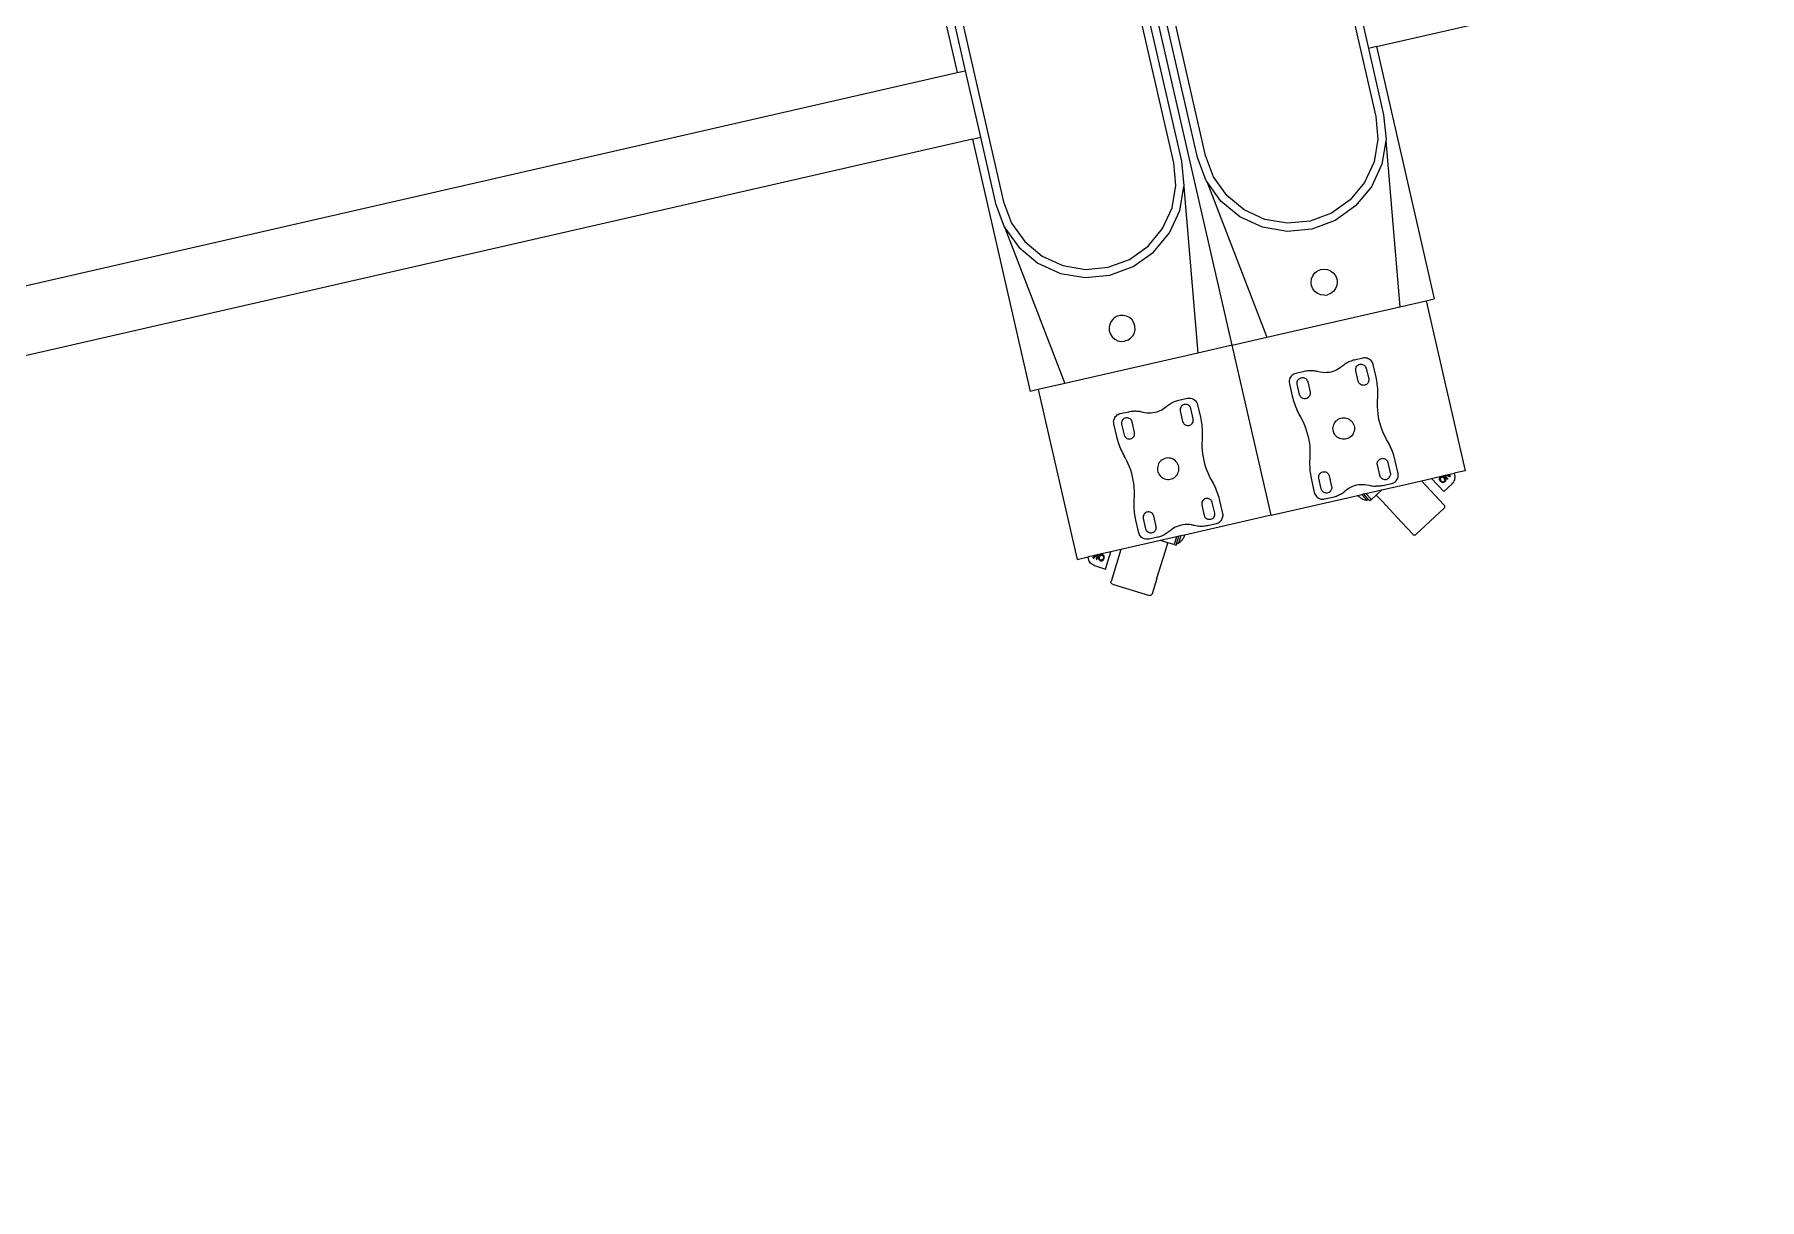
# Model space of a CAD drawing. Header units: millimetres. Extents: x 1667 to 847943, y 724 to 1832625.
# Drawn here: x 600825 to 601458, y 717435 to 717863 of the extents above; entities that cross this region are included whole.
import ezdxf

# ---------------------------------------------------------------- set-up
doc = ezdxf.new("R2010")
doc.units = ezdxf.units.MM
doc.linetypes.add('CENTER', pattern=[2, 1.25, -0.25, 0.25, -0.25])
for name, color, linetype, lineweight in [('DIMENSION_MOFA', 66, 'CENTER', 15), ('FURNITURE_MOFA', 46, 'Continuous', 5), ('HATCH', 8, 'Continuous', 0)]:
    doc.layers.add(name, color=color, linetype=linetype, lineweight=lineweight)

# ---------------------------------------------------------------- blocks, each defined once
blk = doc.blocks.new('Walk-through Body Scanner pl')
at = {"layer": 'FURNITURE_MOFA'}
for p, q in [((2271.18, 1143.71), (2271.18, 633.71)), ((2335.18, 633.71), (2335.18, 1143.71)), ((2265.18, 888.71), (2265.18, 683.71)), ((2268.18, 888.71), (2268.18, 683.71)), ((2338.18, 633.71), (2338.18, 888.71)), ((2341.18, 563.71), (2341.18, 888.71)), ((1511.18, 683.71), (2265.18, 683.71)), ((2265.18, 683.71), (2268.18, 683.71)), ((2268.18, 683.71), (2268.18, 658.71)), ((2265.18, 658.71), (1751.73, 658.71)), ((2265.18, 658.71), (2265.18, 563.71)), ((2265.18, 658.71), (2268.18, 658.71)), ((2268.18, 658.71), (2268.18, 633.71)), ((2268.18, 633.71), (2269.37, 624.65)), ((2268.18, 633.71), (2269.37, 624.65)), ((2271.18, 633.71), (2272.27, 625.43)), ((2334.09, 625.43), (2335.18, 633.71)), ((2336.99, 624.65), (2338.18, 633.71)), ((2336.99, 624.65), (2338.18, 633.71)), ((2269.37, 624.65), (2269.53, 624.28)), ((2269.37, 624.65), (2269.53, 624.28)), ((2269.53, 624.28), (2272.87, 616.21)), ((2269.53, 624.28), (2278.18, 563.71)), ((2272.27, 625.43), (2275.47, 617.71)), ((2336.83, 624.28), (2328.18, 563.71)), ((2330.89, 617.71), (2334.09, 625.43)), ((2333.49, 616.21), (2336.83, 624.28)), ((2336.83, 624.28), (2336.99, 624.65)), ((2336.83, 624.28), (2336.99, 624.65)), ((2272.87, 616.21), (2278.43, 608.96)), ((2275.47, 617.71), (2280.55, 611.08)), ((2325.81, 611.08), (2330.89, 617.71)), ((2327.93, 608.96), (2333.49, 616.21)), ((2278.43, 608.96), (2285.68, 603.4)), ((2280.55, 611.08), (2287.18, 606)), ((2319.18, 606), (2325.81, 611.08)), ((2320.68, 603.4), (2327.93, 608.96)), ((2285.68, 603.4), (2294.12, 599.9)), ((2287.18, 606), (2294.9, 602.8)), ((2294.9, 602.8), (2303.18, 601.71)), ((2303.18, 601.71), (2311.46, 602.8)), ((2311.46, 602.8), (2319.18, 606)), ((2312.24, 599.9), (2320.68, 603.4)), ((2294.12, 599.9), (2303.18, 598.71)), ((2303.18, 598.71), (2312.24, 599.9)), ((2299.94, 582.22), (2299.14, 581.26)), ((2300.96, 582.94), (2299.94, 582.22)), ((2302.13, 583.37), (2300.96, 582.94)), ((2303.37, 583.48), (2302.13, 583.37)), ((2304.6, 583.27), (2303.37, 583.48)), ((2305.73, 582.75), (2304.6, 583.27)), ((2306.69, 581.95), (2305.73, 582.75)), ((2298.62, 580.13), (2298.41, 578.9)), ((2298.41, 578.9), (2298.52, 577.66)), ((2298.52, 577.66), (2298.95, 576.49)), ((2299.14, 581.26), (2298.62, 580.13)), ((2298.95, 576.49), (2299.67, 575.47)), ((2306.42, 575.2), (2307.22, 576.16)), ((2307.41, 580.93), (2306.69, 581.95)), ((2307.22, 576.16), (2307.74, 577.29)), ((2307.84, 579.76), (2307.41, 580.93)), ((2307.74, 577.29), (2307.95, 578.52)), ((2307.95, 578.52), (2307.84, 579.76)), ((2299.67, 575.47), (2300.63, 574.67)), ((2300.63, 574.67), (2301.76, 574.15)), ((2301.76, 574.15), (2302.99, 573.94)), ((2304.23, 574.05), (2302.99, 573.94)), ((2304.23, 574.05), (2305.4, 574.48)), ((2305.4, 574.48), (2306.42, 575.2)), ((2268.18, 563.71), (2265.18, 563.71)), ((2278.18, 563.71), (2268.18, 563.71)), ((2268.18, 563.71), (2268.18, 499.71)), ((2328.18, 563.71), (2278.18, 563.71)), ((2341.18, 563.71), (2328.18, 563.71)), ((2341.18, 499.71), (2341.18, 563.71)), ((2292.4, 545.22), (2292.43, 545.63)), ((2292.4, 540.49), (2292.4, 545.22)), ((2292.43, 545.63), (2292.51, 546.03)), ((2292.51, 546.03), (2292.64, 546.42)), ((2292.64, 546.42), (2292.83, 546.79)), ((2292.83, 546.79), (2293.05, 547.13)), ((2293.05, 547.13), (2293.33, 547.44)), ((2293.33, 547.44), (2293.64, 547.72)), ((2293.64, 547.72), (2293.98, 547.95)), ((2293.98, 547.95), (2294.35, 548.13)), ((2294.35, 548.13), (2294.74, 548.26)), ((2294.74, 548.26), (2295.14, 548.34)), ((2295.14, 548.34), (2295.55, 548.37)), ((2295.19, 544.77), (2295.16, 544.43)), ((2295.16, 544.43), (2295.16, 540.49)), ((2295.28, 545.1), (2295.19, 544.77)), ((2295.42, 545.41), (2295.28, 545.1)), ((2295.62, 545.7), (2295.42, 545.41)), ((2295.55, 548.37), (2298.7, 548.37)), ((2295.86, 545.94), (2295.62, 545.7)), ((2296.14, 546.13), (2295.86, 545.94)), ((2296.46, 546.28), (2296.14, 546.13)), ((2296.79, 546.37), (2296.46, 546.28)), ((2297.13, 546.4), (2296.79, 546.37)), ((2297.47, 546.37), (2297.13, 546.4)), ((2297.8, 546.28), (2297.47, 546.37)), ((2298.11, 546.13), (2297.8, 546.28)), ((2298.39, 545.94), (2298.11, 546.13)), ((2298.64, 545.7), (2298.39, 545.94)), ((2298.83, 545.41), (2298.64, 545.7)), ((2298.7, 548.37), (2299.14, 548.36)), ((2298.98, 545.1), (2298.83, 545.41)), ((2299.07, 544.77), (2298.98, 545.1)), ((2299.1, 544.43), (2299.07, 544.77)), ((2299.1, 540.49), (2299.1, 544.43)), ((2299.14, 548.36), (2299.58, 548.33)), ((2299.58, 548.33), (2300.01, 548.29)), ((2300.01, 548.29), (2300.45, 548.22)), ((2300.45, 548.22), (2300.88, 548.14)), ((2300.88, 548.14), (2301.31, 548.04)), ((2301.31, 548.04), (2301.73, 547.92)), ((2301.73, 547.92), (2302.14, 547.79)), ((2302.14, 547.79), (2302.55, 547.64)), ((2302.55, 547.64), (2302.96, 547.47)), ((2302.96, 547.47), (2303.36, 547.28)), ((2303.36, 547.28), (2303.74, 547.08)), ((2303.74, 547.08), (2304.44, 546.76)), ((2304.44, 546.76), (2305.15, 546.49)), ((2305.15, 546.49), (2305.88, 546.28)), ((2305.88, 546.28), (2306.63, 546.13)), ((2306.63, 546.13), (2307.39, 546.04)), ((2307.39, 546.04), (2308.15, 546)), ((2308.15, 546), (2308.92, 546.04)), ((2308.92, 546.04), (2309.68, 546.13)), ((2309.68, 546.13), (2310.42, 546.28)), ((2310.42, 546.28), (2311.16, 546.49)), ((2311.16, 546.49), (2311.87, 546.76)), ((2311.87, 546.76), (2312.57, 547.08)), ((2312.57, 547.08), (2312.95, 547.28)), ((2312.95, 547.28), (2313.35, 547.47)), ((2313.35, 547.47), (2313.76, 547.64)), ((2313.76, 547.64), (2314.17, 547.79)), ((2314.17, 547.79), (2314.58, 547.92)), ((2314.58, 547.92), (2315, 548.04)), ((2315, 548.04), (2315.43, 548.14)), ((2315.43, 548.14), (2315.86, 548.22)), ((2315.86, 548.22), (2316.29, 548.29)), ((2316.29, 548.29), (2316.73, 548.33)), ((2316.73, 548.33), (2317.17, 548.36)), ((2317.17, 548.36), (2317.61, 548.37)), ((2317.24, 544.77), (2317.21, 544.43)), ((2317.21, 544.43), (2317.21, 540.49)), ((2317.33, 545.1), (2317.24, 544.77)), ((2317.48, 545.41), (2317.33, 545.1)), ((2317.67, 545.7), (2317.48, 545.41)), ((2317.61, 548.37), (2320.76, 548.37)), ((2317.92, 545.94), (2317.67, 545.7)), ((2318.2, 546.13), (2317.92, 545.94)), ((2318.51, 546.28), (2318.2, 546.13)), ((2318.84, 546.37), (2318.51, 546.28)), ((2319.18, 546.4), (2318.84, 546.37)), ((2319.52, 546.37), (2319.18, 546.4)), ((2319.85, 546.28), (2319.52, 546.37)), ((2320.17, 546.13), (2319.85, 546.28)), ((2320.45, 545.94), (2320.17, 546.13)), ((2320.69, 545.7), (2320.45, 545.94)), ((2320.89, 545.41), (2320.69, 545.7)), ((2320.76, 548.37), (2321.17, 548.34)), ((2321.03, 545.1), (2320.89, 545.41)), ((2321.12, 544.77), (2321.03, 545.1)), ((2321.15, 544.43), (2321.12, 544.77)), ((2321.15, 540.49), (2321.15, 544.43)), ((2321.17, 548.34), (2321.57, 548.26)), ((2321.57, 548.26), (2321.96, 548.13)), ((2321.96, 548.13), (2322.33, 547.95)), ((2322.33, 547.95), (2322.67, 547.72)), ((2322.67, 547.72), (2322.98, 547.44)), ((2322.98, 547.44), (2323.26, 547.13)), ((2323.26, 547.13), (2323.48, 546.79)), ((2323.48, 546.79), (2323.67, 546.42)), ((2323.67, 546.42), (2323.8, 546.03)), ((2323.8, 546.03), (2323.88, 545.63)), ((2323.88, 545.63), (2323.91, 545.22)), ((2323.91, 545.22), (2323.91, 540.49)), ((2292.41, 539.79), (2292.4, 540.49)), ((2292.44, 539.09), (2292.41, 539.79)), ((2292.49, 538.39), (2292.44, 539.09)), ((2292.55, 537.69), (2292.49, 538.39)), ((2295.16, 540.49), (2295.19, 540.15)), ((2295.19, 540.15), (2295.28, 539.82)), ((2295.28, 539.82), (2295.42, 539.51)), ((2295.42, 539.51), (2295.62, 539.23)), ((2295.62, 539.23), (2295.86, 538.98)), ((2295.86, 538.98), (2296.14, 538.79)), ((2296.14, 538.79), (2296.46, 538.64)), ((2296.46, 538.64), (2296.79, 538.55)), ((2296.79, 538.55), (2297.13, 538.52)), ((2297.13, 538.52), (2297.47, 538.55)), ((2297.47, 538.55), (2297.8, 538.64)), ((2297.8, 538.64), (2298.11, 538.79)), ((2298.11, 538.79), (2298.39, 538.98)), ((2298.39, 538.98), (2298.64, 539.23)), ((2298.64, 539.23), (2298.83, 539.51)), ((2298.83, 539.51), (2298.98, 539.82)), ((2298.98, 539.82), (2299.07, 540.15)), ((2299.07, 540.15), (2299.1, 540.49)), ((2317.21, 540.49), (2317.24, 540.15)), ((2317.24, 540.15), (2317.33, 539.82)), ((2317.33, 539.82), (2317.48, 539.51)), ((2317.48, 539.51), (2317.67, 539.23)), ((2317.67, 539.23), (2317.92, 538.98)), ((2317.92, 538.98), (2318.2, 538.79)), ((2318.2, 538.79), (2318.51, 538.64)), ((2318.51, 538.64), (2318.84, 538.55)), ((2318.84, 538.55), (2319.18, 538.52)), ((2319.18, 538.52), (2319.52, 538.55)), ((2319.52, 538.55), (2319.85, 538.64)), ((2319.85, 538.64), (2320.17, 538.79)), ((2320.17, 538.79), (2320.45, 538.98)), ((2320.45, 538.98), (2320.69, 539.23)), ((2320.69, 539.23), (2320.89, 539.51)), ((2320.89, 539.51), (2321.03, 539.82)), ((2321.03, 539.82), (2321.12, 540.15)), ((2321.12, 540.15), (2321.15, 540.49)), ((2323.82, 538.39), (2323.76, 537.69)), ((2323.87, 539.09), (2323.82, 538.39)), ((2323.9, 539.79), (2323.87, 539.09)), ((2323.91, 540.49), (2323.9, 539.79)), ((2292.63, 537), (2292.55, 537.69)), ((2292.73, 536.3), (2292.63, 537)), ((2292.85, 535.61), (2292.73, 536.3)), ((2292.99, 534.92), (2292.85, 535.61)), ((2293.14, 534.24), (2292.99, 534.92)), ((2293.31, 533.56), (2293.14, 534.24)), ((2293.5, 532.88), (2293.31, 533.56)), ((2293.71, 532.21), (2293.5, 532.88)), ((2294.03, 530.99), (2293.71, 532.21)), ((2322.6, 532.21), (2322.28, 530.99)), ((2322.81, 532.88), (2322.6, 532.21)), ((2323, 533.56), (2322.81, 532.88)), ((2323.17, 534.24), (2323, 533.56)), ((2323.32, 534.92), (2323.17, 534.24)), ((2323.46, 535.61), (2323.32, 534.92)), ((2323.58, 536.3), (2323.46, 535.61)), ((2323.68, 537), (2323.58, 536.3)), ((2323.76, 537.69), (2323.68, 537)), ((2294.29, 529.76), (2294.03, 530.99)), ((2294.5, 528.51), (2294.29, 529.76)), ((2294.65, 527.26), (2294.5, 528.51)), ((2294.74, 526), (2294.65, 527.26)), ((2294.77, 524.74), (2294.74, 526)), ((2304.27, 525.41), (2304.22, 524.9)), ((2304.4, 525.91), (2304.27, 525.41)), ((2304.58, 526.39), (2304.4, 525.91)), ((2304.83, 526.85), (2304.58, 526.39)), ((2305.13, 527.26), (2304.83, 526.85)), ((2305.49, 527.64), (2305.13, 527.26)), ((2305.89, 527.96), (2305.49, 527.64)), ((2306.33, 528.23), (2305.89, 527.96)), ((2306.8, 528.44), (2306.33, 528.23)), ((2307.29, 528.58), (2306.8, 528.44)), ((2307.8, 528.66), (2307.29, 528.58)), ((2308.31, 528.68), (2307.8, 528.66)), ((2308.83, 528.62), (2308.31, 528.68)), ((2309.33, 528.5), (2308.83, 528.62)), ((2309.81, 528.31), (2309.33, 528.5)), ((2310.26, 528.07), (2309.81, 528.31)), ((2310.68, 527.76), (2310.26, 528.07)), ((2311.05, 527.41), (2310.68, 527.76)), ((2311.37, 527.01), (2311.05, 527.41)), ((2311.64, 526.57), (2311.37, 527.01)), ((2311.85, 526.1), (2311.64, 526.57)), ((2312, 525.6), (2311.85, 526.1)), ((2312.08, 525.1), (2312, 525.6)), ((2321.57, 526), (2321.54, 524.74)), ((2321.66, 527.26), (2321.57, 526)), ((2321.81, 528.51), (2321.66, 527.26)), ((2322.02, 529.76), (2321.81, 528.51)), ((2322.28, 530.99), (2322.02, 529.76)), ((2294.03, 518.49), (2294.29, 519.72)), ((2294.29, 519.72), (2294.5, 520.97)), ((2294.5, 520.97), (2294.65, 522.22)), ((2294.65, 522.22), (2294.74, 523.48)), ((2294.74, 523.48), (2294.77, 524.74)), ((2304.22, 524.9), (2304.23, 524.39)), ((2304.23, 524.39), (2304.31, 523.88)), ((2304.31, 523.88), (2304.46, 523.38)), ((2304.46, 523.38), (2304.67, 522.91)), ((2304.67, 522.91), (2304.94, 522.47)), ((2304.94, 522.47), (2305.26, 522.07)), ((2305.26, 522.07), (2305.63, 521.72)), ((2305.63, 521.72), (2306.05, 521.41)), ((2306.05, 521.41), (2306.5, 521.17)), ((2306.5, 521.17), (2306.98, 520.98)), ((2306.98, 520.98), (2307.48, 520.86)), ((2307.48, 520.86), (2307.99, 520.81)), ((2307.99, 520.81), (2308.51, 520.82)), ((2308.51, 520.82), (2309.02, 520.9)), ((2309.02, 520.9), (2309.51, 521.04)), ((2309.51, 521.04), (2309.98, 521.25)), ((2309.98, 521.25), (2310.42, 521.52)), ((2310.42, 521.52), (2310.82, 521.85)), ((2310.82, 521.85), (2311.18, 522.22)), ((2311.18, 522.22), (2311.48, 522.63)), ((2311.48, 522.63), (2311.73, 523.09)), ((2311.73, 523.09), (2311.91, 523.57)), ((2311.91, 523.57), (2312.03, 524.07)), ((2312.03, 524.07), (2312.09, 524.58)), ((2312.09, 524.58), (2312.08, 525.1)), ((2321.54, 524.74), (2321.57, 523.48)), ((2321.57, 523.48), (2321.66, 522.22)), ((2321.66, 522.22), (2321.81, 520.97)), ((2321.81, 520.97), (2322.02, 519.72)), ((2322.02, 519.72), (2322.28, 518.49)), ((2292.55, 511.79), (2292.63, 512.49)), ((2292.63, 512.49), (2292.73, 513.18)), ((2292.73, 513.18), (2292.85, 513.87)), ((2292.85, 513.87), (2292.99, 514.56)), ((2292.99, 514.56), (2293.14, 515.24)), ((2293.14, 515.24), (2293.31, 515.92)), ((2293.31, 515.92), (2293.5, 516.6)), ((2293.5, 516.6), (2293.71, 517.27)), ((2293.71, 517.27), (2294.03, 518.49)), ((2322.28, 518.49), (2322.6, 517.27)), ((2322.6, 517.27), (2322.81, 516.6)), ((2322.81, 516.6), (2323, 515.92)), ((2323, 515.92), (2323.17, 515.24)), ((2323.17, 515.24), (2323.32, 514.56)), ((2323.32, 514.56), (2323.46, 513.87)), ((2323.46, 513.87), (2323.58, 513.18)), ((2323.58, 513.18), (2323.68, 512.49)), ((2323.68, 512.49), (2323.76, 511.79)), ((2292.4, 508.99), (2292.41, 509.69)), ((2292.4, 504.26), (2292.4, 508.99)), ((2292.41, 509.69), (2292.44, 510.39)), ((2292.44, 510.39), (2292.49, 511.09)), ((2292.49, 511.09), (2292.55, 511.79)), ((2295.19, 509.33), (2295.16, 508.99)), ((2295.16, 508.99), (2295.16, 505.05)), ((2295.28, 509.66), (2295.19, 509.33)), ((2295.42, 509.97), (2295.28, 509.66)), ((2295.62, 510.25), (2295.42, 509.97)), ((2295.86, 510.5), (2295.62, 510.25)), ((2296.14, 510.69), (2295.86, 510.5)), ((2296.46, 510.84), (2296.14, 510.69)), ((2296.79, 510.93), (2296.46, 510.84)), ((2297.13, 510.96), (2296.79, 510.93)), ((2297.47, 510.93), (2297.13, 510.96)), ((2297.8, 510.84), (2297.47, 510.93)), ((2298.11, 510.69), (2297.8, 510.84)), ((2298.39, 510.5), (2298.11, 510.69)), ((2298.64, 510.25), (2298.39, 510.5)), ((2298.83, 509.97), (2298.64, 510.25)), ((2298.98, 509.66), (2298.83, 509.97)), ((2299.07, 509.33), (2298.98, 509.66)), ((2299.1, 508.99), (2299.07, 509.33)), ((2299.1, 505.05), (2299.1, 508.99)), ((2317.24, 509.33), (2317.21, 508.99)), ((2317.21, 508.99), (2317.21, 505.05)), ((2317.33, 509.66), (2317.24, 509.33)), ((2317.48, 509.97), (2317.33, 509.66)), ((2317.67, 510.25), (2317.48, 509.97)), ((2317.92, 510.5), (2317.67, 510.25)), ((2318.2, 510.69), (2317.92, 510.5)), ((2318.51, 510.84), (2318.2, 510.69)), ((2318.84, 510.93), (2318.51, 510.84)), ((2319.18, 510.96), (2318.84, 510.93)), ((2319.52, 510.93), (2319.18, 510.96)), ((2319.85, 510.84), (2319.52, 510.93)), ((2320.17, 510.69), (2319.85, 510.84)), ((2320.45, 510.5), (2320.17, 510.69)), ((2320.69, 510.25), (2320.45, 510.5)), ((2320.89, 509.97), (2320.69, 510.25)), ((2321.03, 509.66), (2320.89, 509.97)), ((2321.12, 509.33), (2321.03, 509.66)), ((2321.15, 508.99), (2321.12, 509.33)), ((2321.15, 505.05), (2321.15, 508.99)), ((2323.76, 511.79), (2323.82, 511.09)), ((2323.82, 511.09), (2323.87, 510.39)), ((2323.87, 510.39), (2323.9, 509.69)), ((2323.9, 509.69), (2323.91, 508.99)), ((2323.91, 508.99), (2323.91, 504.26)), ((2292.43, 503.85), (2292.4, 504.26)), ((2292.51, 503.45), (2292.43, 503.85)), ((2292.64, 503.06), (2292.51, 503.45)), ((2292.83, 502.69), (2292.64, 503.06)), ((2293.05, 502.35), (2292.83, 502.69)), ((2293.33, 502.04), (2293.05, 502.35)), ((2293.64, 501.76), (2293.33, 502.04)), ((2293.98, 501.54), (2293.64, 501.76)), ((2294.35, 501.35), (2293.98, 501.54)), ((2294.74, 501.22), (2294.35, 501.35)), ((2295.14, 501.14), (2294.74, 501.22)), ((2295.55, 501.11), (2295.14, 501.14)), ((2295.16, 505.05), (2295.19, 504.71)), ((2295.19, 504.71), (2295.28, 504.38)), ((2295.28, 504.38), (2295.42, 504.07)), ((2295.62, 503.79), (2295.42, 504.07)), ((2298.7, 501.11), (2295.55, 501.11)), ((2295.86, 503.54), (2295.62, 503.79)), ((2296.14, 503.35), (2295.86, 503.54)), ((2296.46, 503.2), (2296.14, 503.35)), ((2296.79, 503.11), (2296.46, 503.2)), ((2297.13, 503.08), (2296.79, 503.11)), ((2297.47, 503.11), (2297.13, 503.08)), ((2297.8, 503.2), (2297.47, 503.11)), ((2298.11, 503.35), (2297.8, 503.2)), ((2298.39, 503.54), (2298.11, 503.35)), ((2298.64, 503.79), (2298.39, 503.54)), ((2298.83, 504.07), (2298.64, 503.79)), ((2298.7, 501.11), (2299.14, 501.12)), ((2298.83, 504.07), (2298.98, 504.38)), ((2298.98, 504.38), (2299.07, 504.71)), ((2299.07, 504.71), (2299.1, 505.05)), ((2299.14, 501.12), (2299.58, 501.15)), ((2299.58, 501.15), (2300.01, 501.2)), ((2300.01, 501.2), (2300.45, 501.26)), ((2300.45, 501.26), (2300.88, 501.34)), ((2300.88, 501.34), (2301.31, 501.44)), ((2301.73, 501.56), (2301.31, 501.44)), ((2302.14, 501.69), (2301.73, 501.56)), ((2302.55, 501.84), (2302.14, 501.69)), ((2302.96, 502.01), (2302.55, 501.84)), ((2303.36, 502.2), (2302.96, 502.01)), ((2303.74, 502.4), (2303.36, 502.2)), ((2304.44, 502.73), (2303.74, 502.4)), ((2305.15, 502.99), (2304.44, 502.73)), ((2305.88, 503.2), (2305.15, 502.99)), ((2306.63, 503.35), (2305.88, 503.2)), ((2307.39, 503.45), (2306.63, 503.35)), ((2308.15, 503.48), (2307.39, 503.45)), ((2308.92, 503.45), (2308.15, 503.48)), ((2309.68, 503.35), (2308.92, 503.45)), ((2310.42, 503.2), (2309.68, 503.35)), ((2311.16, 502.99), (2310.42, 503.2)), ((2311.87, 502.73), (2311.16, 502.99)), ((2312.57, 502.4), (2311.87, 502.73)), ((2312.95, 502.2), (2312.57, 502.4)), ((2313.35, 502.01), (2312.95, 502.2)), ((2313.76, 501.84), (2313.35, 502.01)), ((2314.17, 501.69), (2313.76, 501.84)), ((2314.58, 501.56), (2314.17, 501.69)), ((2315, 501.44), (2314.58, 501.56)), ((2315.43, 501.34), (2315, 501.44)), ((2315.86, 501.26), (2315.43, 501.34)), ((2316.29, 501.2), (2315.86, 501.26)), ((2316.73, 501.15), (2316.29, 501.2)), ((2317.17, 501.12), (2316.73, 501.15)), ((2317.61, 501.11), (2317.17, 501.12)), ((2317.21, 505.05), (2317.24, 504.71)), ((2317.24, 504.71), (2317.33, 504.38)), ((2317.33, 504.38), (2317.48, 504.07)), ((2317.48, 504.07), (2317.67, 503.79)), ((2320.76, 501.11), (2317.61, 501.11)), ((2317.92, 503.54), (2317.67, 503.79)), ((2318.2, 503.35), (2317.92, 503.54)), ((2318.51, 503.2), (2318.2, 503.35)), ((2318.84, 503.11), (2318.51, 503.2)), ((2319.18, 503.08), (2318.84, 503.11)), ((2319.52, 503.11), (2319.18, 503.08)), ((2319.85, 503.2), (2319.52, 503.11)), ((2320.17, 503.35), (2319.85, 503.2)), ((2320.45, 503.54), (2320.17, 503.35)), ((2320.69, 503.79), (2320.45, 503.54)), ((2320.69, 503.79), (2320.89, 504.07)), ((2321.17, 501.14), (2320.76, 501.11)), ((2320.89, 504.07), (2321.03, 504.38)), ((2321.03, 504.38), (2321.12, 504.71)), ((2321.12, 504.71), (2321.15, 505.05)), ((2321.57, 501.22), (2321.17, 501.14)), ((2321.96, 501.35), (2321.57, 501.22)), ((2322.33, 501.54), (2321.96, 501.35)), ((2322.67, 501.76), (2322.33, 501.54)), ((2322.98, 502.04), (2322.67, 501.76)), ((2323.26, 502.35), (2322.98, 502.04)), ((2323.48, 502.69), (2323.26, 502.35)), ((2323.67, 503.06), (2323.48, 502.69)), ((2323.8, 503.45), (2323.67, 503.06)), ((2323.88, 503.85), (2323.8, 503.45)), ((2323.91, 504.26), (2323.88, 503.85)), ((2268.18, 499.71), (2272.31, 499.71)), ((2272.23, 499), (2272.26, 499.44)), ((2272.26, 498.56), (2272.23, 499)), ((2272.26, 499.44), (2272.31, 499.71)), ((2272.34, 498.12), (2272.26, 498.56)), ((2274.31, 499.71), (2272.31, 499.71)), ((2272.49, 497.71), (2272.34, 498.12)), ((2272.68, 497.31), (2272.49, 497.71)), ((2272.93, 496.94), (2272.68, 497.31)), ((2273.22, 496.61), (2272.93, 496.94)), ((2273.55, 496.32), (2273.22, 496.61)), ((2273.91, 496.08), (2273.55, 496.32)), ((2274.31, 499.71), (2273.84, 498.9)), ((2273.84, 498.9), (2274.14, 498.73)), ((2273.91, 496.08), (2277.54, 493.98)), ((2274.14, 498.73), (2275.65, 499.71)), ((2274.64, 499.71), (2274.31, 499.71)), ((2274.33, 499.17), (2274.64, 499.71)), ((2275.15, 499.71), (2274.33, 499.17)), ((2275.15, 499.71), (2274.64, 499.71)), ((2275.87, 499.71), (2275.01, 498.23)), ((2275.01, 498.23), (2275.26, 498.08)), ((2275.65, 499.71), (2275.15, 499.71)), ((2275.26, 498.08), (2276.2, 499.71)), ((2275.87, 499.71), (2275.65, 499.71)), ((2276.2, 499.71), (2275.87, 499.71)), ((2275.93, 498.44), (2275.9, 498.22)), ((2275.9, 498.22), (2275.92, 498.01)), ((2275.92, 498.01), (2275.98, 497.81)), ((2276, 498.67), (2275.93, 498.44)), ((2275.98, 497.81), (2276.08, 497.64)), ((2276.12, 498.91), (2276, 498.67)), ((2276.08, 497.64), (2276.22, 497.49)), ((2276.27, 499.13), (2276.12, 498.91)), ((2280.88, 499.71), (2276.2, 499.71)), ((2276.21, 498.21), (2276.24, 498.38)), ((2276.21, 498.06), (2276.21, 498.21)), ((2276.25, 497.92), (2276.21, 498.06)), ((2276.22, 497.49), (2276.4, 497.37)), ((2276.24, 498.38), (2276.3, 498.56)), ((2276.31, 497.79), (2276.25, 497.92)), ((2276.44, 499.31), (2276.27, 499.13)), ((2276.3, 498.56), (2276.39, 498.75)), ((2276.41, 497.69), (2276.31, 497.79)), ((2276.39, 498.75), (2276.51, 498.93)), ((2276.4, 497.37), (2276.6, 497.28)), ((2276.53, 497.6), (2276.41, 497.69)), ((2276.61, 499.45), (2276.44, 499.31)), ((2276.51, 498.93), (2276.64, 499.07)), ((2276.67, 497.54), (2276.53, 497.6)), ((2276.6, 497.28), (2276.8, 497.23)), ((2276.8, 499.53), (2276.61, 499.45)), ((2276.64, 499.07), (2276.77, 499.18)), ((2276.81, 497.51), (2276.67, 497.54)), ((2276.77, 499.18), (2276.9, 499.26)), ((2276.99, 499.58), (2276.8, 499.53)), ((2276.8, 497.23), (2277, 497.23)), ((2276.95, 497.51), (2276.81, 497.51)), ((2276.9, 499.26), (2277.04, 499.3)), ((2277.09, 497.55), (2276.95, 497.51)), ((2277.19, 499.57), (2276.99, 499.58)), ((2277, 497.23), (2277.2, 497.27)), ((2277.04, 499.3), (2277.18, 499.3)), ((2277.23, 497.62), (2277.09, 497.55)), ((2277.18, 499.3), (2277.32, 499.27)), ((2277.39, 499.53), (2277.19, 499.57)), ((2277.2, 497.27), (2277.38, 497.36)), ((2277.36, 497.73), (2277.23, 497.62)), ((2277.32, 499.27), (2277.46, 499.21)), ((2277.48, 497.88), (2277.36, 497.73)), ((2277.38, 497.36), (2277.56, 497.49)), ((2277.59, 499.43), (2277.39, 499.53)), ((2277.46, 499.21), (2277.59, 499.12)), ((2277.6, 498.05), (2277.48, 497.88)), ((2277.56, 493.97), (2280.88, 499.71)), ((2277.56, 497.49), (2277.72, 497.67)), ((2277.77, 499.31), (2277.59, 499.43)), ((2277.59, 499.12), (2277.68, 499.01)), ((2277.69, 498.24), (2277.6, 498.05)), ((2277.68, 499.01), (2277.75, 498.89)), ((2277.76, 498.42), (2277.69, 498.24)), ((2277.72, 497.67), (2277.87, 497.9)), ((2277.75, 498.89), (2277.78, 498.75)), ((2277.79, 498.59), (2277.76, 498.42)), ((2277.92, 499.16), (2277.77, 499.31)), ((2277.78, 498.75), (2277.79, 498.59)), ((2277.87, 497.9), (2277.99, 498.14)), ((2278.02, 498.99), (2277.92, 499.16)), ((2277.99, 498.14), (2278.07, 498.37)), ((2278.08, 498.8), (2278.02, 498.99)), ((2278.07, 498.37), (2278.09, 498.59)), ((2278.09, 498.59), (2278.08, 498.8)), ((2284.6, 499.69), (2278.5, 489.12)), ((2284.6, 499.69), (2280.88, 499.71)), ((2299.5, 499.71), (2284.6, 499.69)), ((2295.19, 486.53), (2300.41, 495.57)), ((2301.97, 498.28), (2299.5, 499.71)), ((2305.53, 499.71), (2299.5, 499.71)), ((2300.38, 495.58), (2300.41, 495.57)), ((2300.41, 495.57), (2301.97, 498.28)), ((2304.02, 497.1), (2301.97, 498.28)), ((2305.53, 499.71), (2304.02, 497.1)), ((2304.02, 497.1), (2304.7, 496.71)), ((2305.16, 497.5), (2304.7, 496.71)), ((2305.16, 497.5), (2306.44, 499.71)), ((2305.16, 497.5), (2305.68, 497.2)), ((2306.44, 499.71), (2305.53, 499.71)), ((2305.68, 497.2), (2305.72, 497.27)), ((2307.13, 499.71), (2305.72, 497.27)), ((2305.97, 497.31), (2305.72, 497.27)), ((2306.25, 497.43), (2305.97, 497.31)), ((2306.53, 497.57), (2306.25, 497.43)), ((2307.13, 499.71), (2306.44, 499.71)), ((2306.79, 497.73), (2306.53, 497.57)), ((2307.05, 497.91), (2306.79, 497.73)), ((2307.29, 498.09), (2307.05, 497.91)), ((2308.58, 499.68), (2307.13, 499.71)), ((2307.52, 498.3), (2307.29, 498.09)), ((2307.74, 498.51), (2307.52, 498.3)), ((2307.95, 498.74), (2307.74, 498.51)), ((2308.14, 498.99), (2307.95, 498.74)), ((2308.32, 499.24), (2308.14, 498.99)), ((2308.48, 499.5), (2308.32, 499.24)), ((2308.5, 499.53), (2308.58, 499.68)), ((2308.58, 499.68), (2308.6, 499.71)), ((2341.18, 499.71), (2308.58, 499.68)), ((2278.39, 488.73), (2278.42, 488.93)), ((2278.42, 488.52), (2278.39, 488.73)), ((2278.42, 488.93), (2278.5, 489.12)), ((2278.5, 488.33), (2278.42, 488.52)), ((2278.62, 488.17), (2278.5, 488.33)), ((2278.78, 488.04), (2278.62, 488.17)), ((2278.78, 488.04), (2291.06, 480.96)), ((2291.25, 480.88), (2291.06, 480.96)), ((2291.45, 480.85), (2291.25, 480.88)), ((2291.66, 480.88), (2291.45, 480.85)), ((2291.85, 480.96), (2291.66, 480.88)), ((2292.01, 481.08), (2291.85, 480.96)), ((2292.14, 481.25), (2292.01, 481.08)), ((2295.09, 486.35), (2292.14, 481.25)), ((2295.09, 486.35), (2295.11, 486.46)), ((2295.19, 486.53), (2295.11, 486.46))]:
    blk.add_line(p, q, dxfattribs=at)
blk = doc.blocks.new('ff')
at = {"rotation": 360}
blk.add_blockref('Walk-through Body Scanner pl', (1924.672, -1777.711), dxfattribs=at)
at = {"xscale": -1, "rotation": 359.9999982924527}
blk.add_blockref('Walk-through Body Scanner pl', (6607.035, -1777.711), dxfattribs=at)
blk = doc.blocks.new('zw$DA95')
at = {"layer": 'HATCH', "lineweight": 0}
h = blk.add_hatch(dxfattribs=at)
h.set_pattern_fill('HONEY', color=256, scale=50)
h.set_pattern_definition([(0, (578863.07, 599741.72), (238.125, 137.481532), [158.75, -317.5]), (120, (578863.07, 599741.72), (-238.125, 137.481533), [158.75, -317.5]), (60, (578863.07, 599741.72), (5e-07, 274.963065), [-317.5, 158.75])])
h.paths.add_polyline_path([(-36963.99, -8326.66, -0.775075), (-38247.29, 7261.16), (-26079.48, 10047.14, -0.277348), (-19181.71, 7781.05, 0.101878), (-17129.81, 6203.44), (-16999.4, 5633.89, -0.115345), (-19533.66, 7477.14, 0.277335), (-25976.02, 9593.79), (-38118.38, 6813.64, 0.761236), (-37121.15, -7824.06), (-37028.73, -8043.89)])

msp = doc.modelspace()

# ---------------------------------------------------------------- block references
at = {"layer": 'DIMENSION_MOFA', "rotation": 12.89632932256583}
msp.add_blockref('ff', (596835.137, 717980.215), dxfattribs=at)

# ---------------------------------------------------------------- next in the draw order: block references
msp.add_blockref('zw$DA95', (633936.771, 725705.715))

doc.saveas('drawing.dxf')
